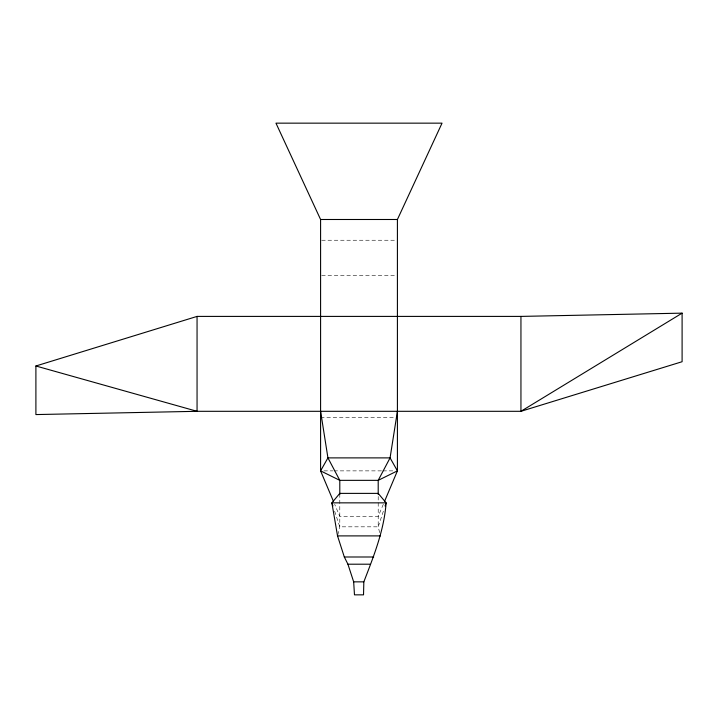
<?xml version="1.0" encoding="UTF-8"?>
<svg xmlns="http://www.w3.org/2000/svg" width="718" height="718" viewBox="0 0 718 718"><rect width="100%" height="100%" fill="white"/><g stroke="black" fill="none" stroke-linecap="round" stroke-linejoin="round"><path stroke-width="0.54" stroke-dasharray="3.59 2.69" d="M337.783 534.883L339.793 526.824L339.793 494.496M383.367 511.189L378.206 526.824L379.714 532.873M383.331 504.269L378.206 516.413L339.793 516.413L334.669 504.269M321.7 240.243L396.3 240.243M321.7 275.676L396.3 275.676M320.587 417.436L395.187 417.436M323.926 470.873L332.838 470.873M333.951 470.873L381.823 470.873M382.936 470.873L394.074 470.873M334.633 511.189L339.793 526.824L378.206 526.824L378.206 494.496"/><path stroke-width="1.08" d="M363.838 581.849L363.523 594.845L354.477 594.845L353.669 581.849L347.925 564.204L344.317 556.997L337.532 535.897L331.887 502.851L339.793 493.383L378.206 493.383L386.113 502.851C384.049 530.683 373.692 556.217 363.838 581.849L353.669 581.849M397.413 411.306L390.071 457.887L378.206 480.351L378.206 494.558M385.081 505.984L386.113 502.851L331.887 502.851L332.919 505.984M384.606 501.236L397.413 470.873L397.413 219.493L442.037 123.155L275.963 123.155L320.587 219.493L320.587 470.873L333.394 501.236M682.1 313.147L520.945 411.306L197.055 411.306L35.9 414.573L35.9 365.992L197.055 316.405L520.945 316.405L682.1 313.147L682.1 361.719L520.945 411.306L520.945 316.405M320.587 219.493L397.413 219.493M337.532 535.897L380.468 535.897M344.317 556.997L373.683 556.997M347.925 564.204L370.012 564.204M35.9 365.992L197.055 411.306L197.055 316.405M320.587 411.306L327.929 457.887L339.793 480.351L339.793 494.558M327.929 457.887L320.587 470.873L339.793 480.351L378.206 480.351L397.413 470.873L390.071 457.887L327.929 457.887"/></g></svg>
